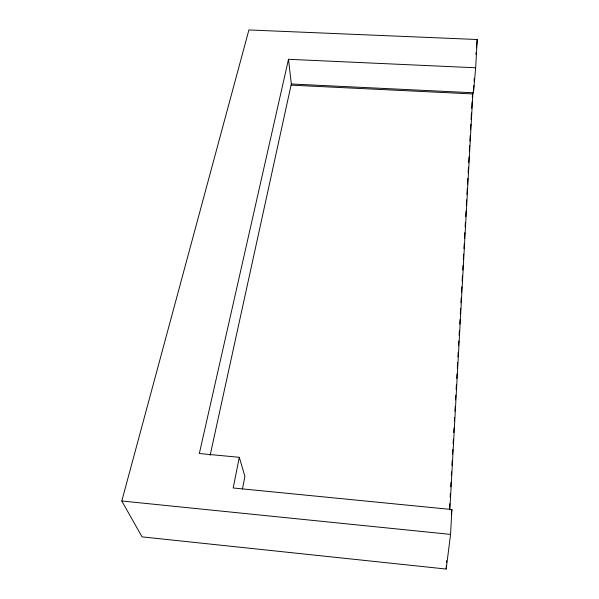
<?xml version="1.0" encoding="UTF-8"?>
<svg xmlns="http://www.w3.org/2000/svg" width="599" height="599" viewBox="0 0 599 599"><rect width="100%" height="100%" fill="white"/><g stroke="black" fill="none" stroke-linecap="round" stroke-linejoin="round"><path stroke-width="0.9" d="M210.137 455.277L291.324 83.987L473.45 92.785L473.839 85.56M474.086 81.045L474.236 78.342M450.56 534.398L451.893 509.539L233.191 487.983L239.293 457.307L199.332 453.518L288.508 59.301L475.681 67.777L477.208 39.512L248.907 29.95L121.792 500.996L142.045 536.869L446.18 569.05L450.56 534.398L121.792 500.996M446.18 569.05L446.382 565.314M446.54 562.506L446.644 560.642M449.542 508.304L449.804 503.632M450.163 497.095L450.373 493.359M450.733 486.815L450.995 482.143M451.354 475.599L451.564 471.862M451.923 465.318L452.185 460.646M452.544 454.109L452.807 449.437M453.121 443.829L453.376 439.157M453.743 432.613L453.997 427.941M454.364 421.397L454.566 417.66M454.933 411.116L455.188 406.444M455.554 399.907L455.809 395.235M456.124 389.627L456.378 384.955M456.745 378.411L457 373.739M457.314 368.13L457.621 362.522M457.936 356.922L458.19 352.242M458.557 345.705L458.812 341.033M459.126 335.425L459.381 330.753M459.747 324.209L460.002 319.537M460.317 313.928L460.624 308.32M460.938 302.72L461.2 298.047M461.507 292.439L461.822 286.831M462.129 281.223L462.443 275.615M462.75 270.007L463.012 265.335M463.319 259.726L463.633 254.126M463.94 248.518L464.203 243.845M464.51 238.237L464.824 232.629M465.131 227.021L465.393 222.349M465.7 216.741L466.015 211.133M466.321 205.532L466.636 199.924M466.943 194.316L467.257 188.707M467.512 184.035L467.826 178.427M468.133 172.819L468.448 167.211M468.71 162.539L469.017 156.938M469.331 151.33L469.638 145.722M469.901 141.05L470.208 135.441M470.522 129.833L470.829 124.225M471.091 119.553L471.45 113.016M471.713 108.337L472.072 101.8M472.334 97.128L472.589 92.456M449.842 509.869L472.955 92.111M475.891 54.374L476.055 52.517M476.467 47.875L477.208 39.512M473.45 92.785L475.681 67.777M451.339 514.114L451.893 509.539M242.445 489.046L244.894 476.347L239.293 457.307M291.264 85.148L472.791 93.946M288.508 59.301L291.324 83.987"/></g></svg>
